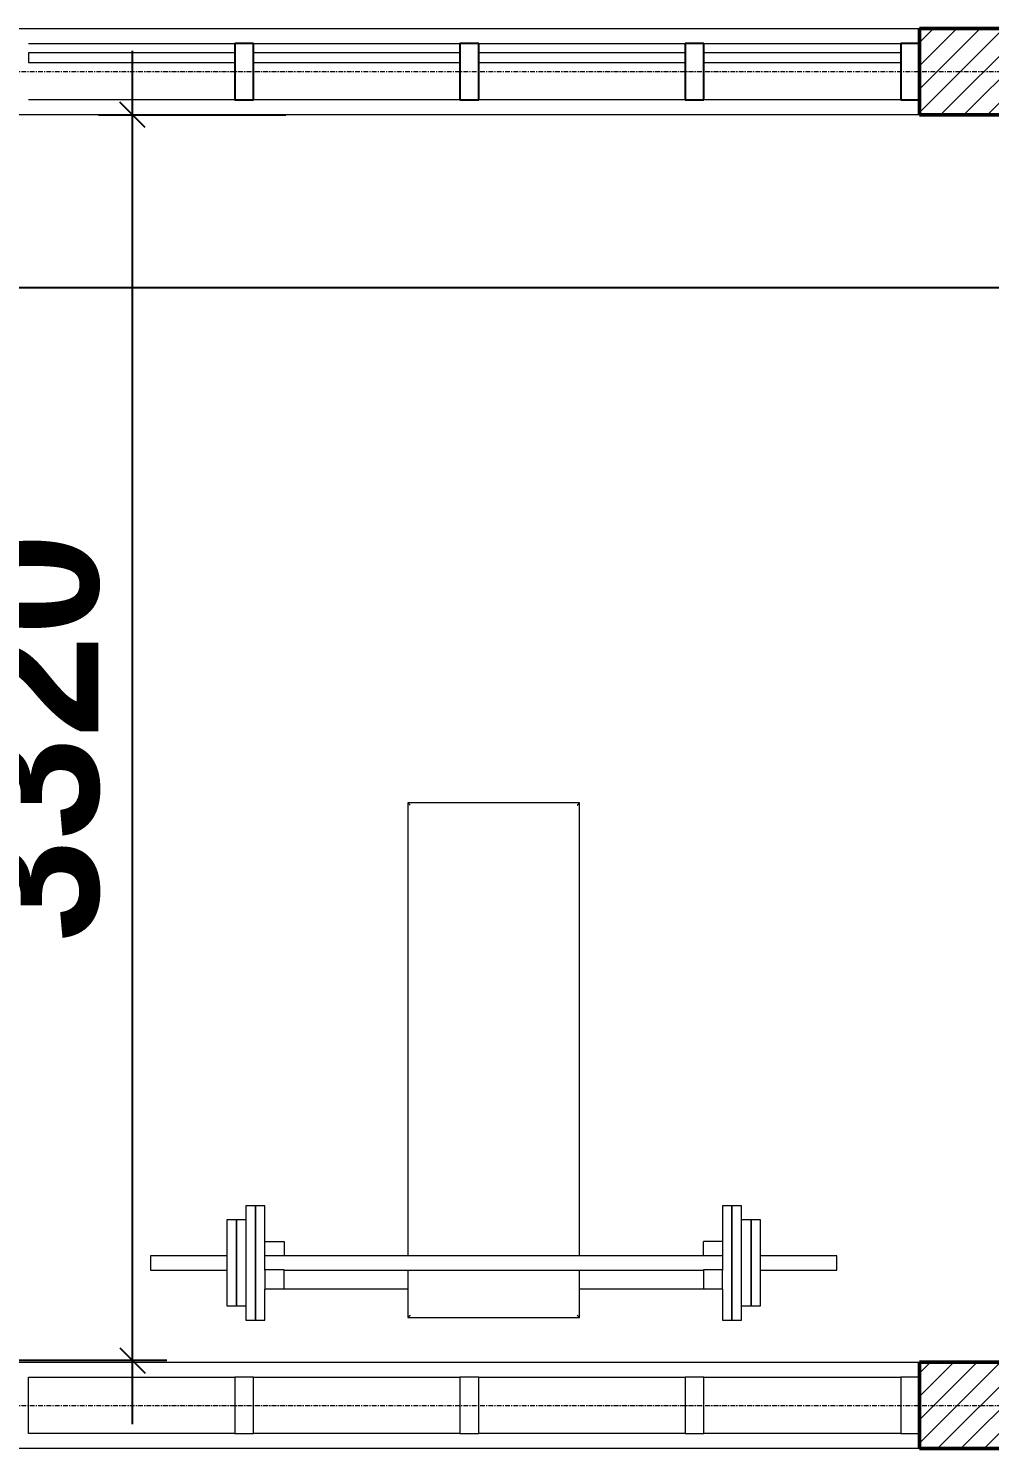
# Model space of a CAD drawing. Header units: inches. Extents: x 22 to 382261, y 22 to 371281.
# Drawn here: x 258010 to 260572, y 222907 to 226692 of the extents above; entities that cross this region are included whole.
import ezdxf

# ---------------------------------------------------------------- set-up
doc = ezdxf.new("R2010")
doc.units = ezdxf.units.IN
doc.header["$MEASUREMENT"] = 0
doc.linetypes.add('Grid Line 1_2_', pattern=[22.225, 12.7, -3.175, 3.175, -3.175])
for name, color, linetype, lineweight in [('A-ANNO-DIMS', 211, 'Continuous', 9), ('A-GLAZ-CURT', 52, 'Continuous', 9), ('A-GLAZ-CWMG', 51, 'Continuous', 9), ('A-WALL-PATT', 111, 'Continuous', 9), ('I-WALL', 2, 'Continuous', 9), ('Q-SPCQ', 91, 'Continuous', 9), ('S-GRID', 1, 'Continuous', 9)]:
    doc.layers.add(name, color=color, linetype=linetype, lineweight=lineweight)
doc.styles.add('Arial_B', font='arialbd.ttf', dxfattribs={"height": 350.793651})
doc.dimstyles.new('2', dxfattribs={"dimscale": 304.8, "dimtxt": 346.888196, "dimasz": 0.221354, "dimexe": 1.338583, "dimexo": 0.0625, "dimgap": 0.278871, "dimtad": 1, "dimdec": 0, "dimzin": 0, "dimdsep": 46, "dimtxsty": 'Arial_B', "dimblk1": 'OBLIQUE', "dimblk2": 'OBLIQUE', "dimsah": 1, "dimcen": 0.09, "dimdle": 0.557743, "dimazin": 0, "dimtfac": 1, "dimtdec": 4, "dimtix": 1, "dimtmove": 0, "dimatfit": 3, "dimfxl": 0.557743, "dimfxlon": 1, "dimtvp": 1, "dimtolj": 1, "dimtzin": 0, "dimarcsym": 2})
pattern_1 = [(45, (255029.064, 214453.94), (-31.1127, 31.1127), [])]

# ---------------------------------------------------------------- blocks, each defined once
blk = doc.blocks.new('System Panel - Glazed-443222-02-FIRST FLOOR DIM - PART B')
at = {"layer": 'A-GLAZ-CURT', "lineweight": 18}
for p, q in [((262.5, -24.5), (-262.5, -24.5)), ((-262.5, -24.5), (-262.5, -49.5)), ((262.5, -49.5), (262.5, -24.5)), ((-262.5, -49.5), (262.5, -49.5))]:
    blk.add_line(p, q, dxfattribs=at)
blk = doc.blocks.new('System Panel - Glazed-443223-02-FIRST FLOOR DIM - PART B')
at = {"layer": 'A-GLAZ-CURT', "lineweight": 18}
for p, q in [((275, -24.5), (-275, -24.5)), ((-275, -24.5), (-275, -49.5)), ((275, -49.5), (275, -24.5)), ((-275, -49.5), (275, -49.5))]:
    blk.add_line(p, q, dxfattribs=at)
blk = doc.blocks.new('Rectangular Mullion - 50 x 150mm-443214-02-FIRST FLOOR DIM - PART B')
at = {"layer": 'A-GLAZ-CWMG'}
for p, q in [((9881.2, 12198.2), (10406.2, 12198.2)), ((10406.2, 12048.2), (9881.2, 12048.2))]:
    blk.add_line(p, q, dxfattribs=at)
blk = doc.blocks.new('Rectangular Mullion - 50 x 150mm-443215-02-FIRST FLOOR DIM - PART B')
at = {"layer": 'A-GLAZ-CWMG'}
for p, q in [((9281.2, 12198.2), (9831.2, 12198.2)), ((9831.2, 12048.2), (9281.2, 12048.2))]:
    blk.add_line(p, q, dxfattribs=at)
blk = doc.blocks.new('Rectangular Mullion - 50 x 150mm-443218-02-FIRST FLOOR DIM - PART B')
at = {"layer": 'A-GLAZ-CWMG', "lineweight": 25}
for p, q in [((-25, 75), (25, 75)), ((-25, -75), (-25, 75)), ((25, 75), (25, -75)), ((25, -75), (-25, -75))]:
    blk.add_line(p, q, dxfattribs=at)
blk = doc.blocks.new('Rectangular Mullion - 50 x 150mm-443228-02-FIRST FLOOR DIM - PART B')
at = {"layer": 'A-GLAZ-CWMG', "lineweight": 25}
for p, q in [((0, 75), (-50, 75)), ((-50, 75), (-50, -75)), ((0, -75), (0, 75)), ((-50, -75), (0, -75))]:
    blk.add_line(p, q, dxfattribs=at)
blk = doc.blocks.new('Rectangular Mullion - 50 x 150mm-448107-02-FIRST FLOOR DIM - PART B')
at = {"layer": 'A-GLAZ-CWMG'}
for p, q in [((0, 75), (-50, 75)), ((-50, 75), (-50, -75)), ((0, -75), (0, 75)), ((-50, -75), (0, -75))]:
    blk.add_line(p, q, dxfattribs=at)
blk = doc.blocks.new('Rectangular Mullion - 50 x 150mm-448103-02-FIRST FLOOR DIM - PART B')
at = {"layer": 'A-GLAZ-CWMG'}
for p, q in [((-25, -75), (-25, 75)), ((-25, 75), (25, 75)), ((25, 75), (25, -75)), ((25, -75), (-25, -75))]:
    blk.add_line(p, q, dxfattribs=at)
blk = doc.blocks.new('Rectangular Mullion - 50 x 150mm-443211-02-FIRST FLOOR DIM - PART B')
at = {"layer": 'A-GLAZ-CWMG'}
for p, q in [((7506.2, 8493.2), (7506.2, 8643.2)), ((7506.2, 8643.2), (8031.2, 8643.2)), ((8031.2, 8643.2), (8031.2, 8493.2)), ((8031.2, 8493.2), (7506.2, 8493.2))]:
    blk.add_line(p, q, dxfattribs=at)
blk = doc.blocks.new('Rectangular Mullion - 50 x 150mm-443217-02-FIRST FLOOR DIM - PART B')
at = {"layer": 'A-GLAZ-CWMG'}
for p, q in [((9281.2, 8493.2), (9281.2, 8643.2)), ((9281.2, 8643.2), (9831.2, 8643.2)), ((9831.2, 8643.2), (9831.2, 8493.2)), ((9831.2, 8493.2), (9281.2, 8493.2))]:
    blk.add_line(p, q, dxfattribs=at)
blk = doc.blocks.new('Bench-Press_Excercise_Reed - Bench-Press_Excercise_Reed-715619-02-FIRST FLOOR DIM - PART B')
at = {"layer": 'Q-SPCQ'}
for p, q in [((-622.3, 692.4), (-647.7, 692.4)), ((-647.7, 692.4), (-647.7, 387.6)), ((-622.3, 387.6), (-622.3, 692.4)), ((-596.9, 692.4), (-622.3, 692.4)), ((-622.3, 692.4), (-622.3, 387.6)), ((-596.9, 609.9), (-596.9, 692.4)), ((241.3, 685.8), (-215.9, 685.8)), ((-215.9, 685.8), (-215.9, 558.7)), ((241.3, 559), (241.3, 685.8)), ((647.7, 692.4), (622.3, 692.4)), ((622.3, 692.4), (622.3, 609.9)), ((673.1, 692.4), (647.7, 692.4)), ((647.7, 692.4), (647.7, 387.6)), ((647.7, 387.6), (647.7, 692.4)), ((673.1, 387.6), (673.1, 692.4)), ((-673.1, 654.3), (-698.5, 654.3)), ((-698.5, 654.3), (-698.5, 425.7)), ((-647.7, 654.3), (-673.1, 654.3)), ((-673.1, 654.3), (-673.1, 425.7)), ((-673.1, 425.7), (-673.1, 654.3)), ((698.5, 654.3), (673.1, 654.3)), ((698.5, 425.7), (698.5, 654.3)), ((723.9, 654.3), (698.5, 654.3)), ((698.5, 654.3), (698.5, 425.7)), ((723.9, 425.7), (723.9, 654.3)), ((-546.1, 609.6), (-596.9, 609.6)), ((-596.9, 609.6), (-596.9, 558.8)), ((-546.1, 558.8), (-546.1, 609.6)), ((-215.9, 609.6), (-546.1, 609.6)), ((571.5, 609.6), (241.3, 609.6)), ((622.3, 609.6), (571.5, 609.6)), ((571.5, 609.6), (571.5, 558.8)), ((622.3, 558.8), (622.3, 609.6)), ((-698.5, 559), (-901.7, 559)), ((-901.7, 559), (-901.7, 520.9)), ((-596.9, 387.6), (-596.9, 559)), ((-596.9, 558.8), (-546.1, 558.8)), ((571.7, 559), (-546.3, 559)), ((571.5, 558.8), (622.3, 558.8)), ((622.3, 559), (622.3, 387.6)), ((927.1, 559), (723.9, 559)), ((927.1, 520.9), (927.1, 559)), ((-901.7, 520.9), (-698.5, 520.9)), ((-596.9, 520.9), (622.3, 520.9)), ((-546.1, 521), (-546.1, 482.6)), ((-215.9, 521.1), (-215.9, -685.8)), ((241.3, -685.8), (241.3, 520.9)), ((571.5, 482.6), (571.5, 520.9)), ((723.9, 520.9), (927.1, 520.9)), ((-596.9, 482.6), (-546.1, 482.6)), ((622.3, 482.6), (571.5, 482.6)), ((-698.5, 425.7), (-673.1, 425.7)), ((-673.1, 425.7), (-647.7, 425.7)), ((673.1, 425.7), (698.5, 425.7)), ((698.5, 425.7), (723.9, 425.7)), ((-647.7, 387.6), (-622.3, 387.6)), ((-622.3, 387.6), (-596.9, 387.6)), ((622.3, 387.6), (647.7, 387.6)), ((647.7, 387.6), (673.1, 387.6)), ((-215.9, -685.8), (241.3, -685.8))]:
    blk.add_line(p, q, dxfattribs=at)
for points, knots in [([(-215.9, 685.8), (-215.9, 685.8), (-215.8, 685.7), (-215.4, 685.3), (-215.1, 685), (-214.7, 684.6), (-214.3, 684.2), (-213.9, 683.8), (-213.4, 683.3), (-212.8, 682.7), (-212.4, 682.3), (-211.9, 681.8), (-210.9, 680.8), (-210.1, 680), (-209.5, 679.4)], [0, 0, 0, 0, 0.166667, 0.25, 0.333333, 0.416667, 0.458333, 0.5, 0.583333, 0.666667, 0.708333, 0.75, 0.833333, 1, 1, 1, 1]), ([(241.3, 685.8), (241.3, 685.8), (241.2, 685.7), (240.8, 685.3), (240.5, 685), (240.1, 684.6), (239.7, 684.2), (239.3, 683.8), (238.8, 683.3), (238.2, 682.7), (237.8, 682.3), (237.3, 681.8), (236.3, 680.8), (235.5, 680), (235, 679.4)], [0, 0, 0, 0, 0.166667, 0.25, 0.333333, 0.416667, 0.458333, 0.5, 0.583333, 0.666667, 0.708333, 0.75, 0.833333, 1, 1, 1, 1]), ([(-209.5, -679.5), (-210.1, -680), (-210.9, -680.8), (-212, -681.9), (-212.6, -682.5), (-213.1, -683), (-213.5, -683.4), (-213.9, -683.8), (-214.3, -684.2), (-214.7, -684.6), (-215.1, -685), (-215.4, -685.3), (-215.8, -685.7), (-215.9, -685.8), (-215.9, -685.8)], [-1, -1, -1, -1, -0.833333, -0.75, -0.666667, -0.625, -0.583333, -0.5, -0.458333, -0.416667, -0.333333, -0.25, -0.166667, 0, 0, 0, 0]), ([(241.3, -685.8), (241.3, -685.8), (241.2, -685.7), (240.8, -685.3), (240.5, -685), (240.1, -684.6), (239.7, -684.2), (239.3, -683.8), (238.8, -683.3), (238.2, -682.7), (237.8, -682.3), (237.3, -681.8), (236.3, -680.8), (235.5, -680), (235, -679.5)], [0, 0, 0, 0, 0.166667, 0.25, 0.333333, 0.416667, 0.458333, 0.5, 0.583333, 0.666667, 0.708333, 0.75, 0.833333, 1, 1, 1, 1])]:
    blk.add_open_spline(points, degree=3, knots=knots, dxfattribs=at)
blk = doc.blocks.new('_Oblique')
at = {"color": 0, "linetype": 'ByBlock', "lineweight": -2}
blk.add_line((-0.5, -0.5), (0.5, 0.5), dxfattribs=at)
blk = doc.blocks.new('*D4116')
at = {"layer": 'A-ANNO-DIMS', "color": 0, "lineweight": -2, "transparency": 16777216}
for p, q in [((258288, 222972.1), (258288, 226632.1)), ((258197, 226462.1), (258696, 226462.1)), ((258378.9, 223142.1), (257880, 223142.1))]:
    blk.add_line(p, q, dxfattribs=at)
at = {"layer": 'Defpoints', "color": 0, "transparency": 16777216}
for p in [(258178, 226462.1), (258288, 226462.1), (258398, 223142.1)]:
    blk.add_point(p, dxfattribs=at)
at = {"layer": 'A-ANNO-DIMS', "color": 0, "lineweight": -2, "transparency": 16777216, "xscale": 67.46874999999999, "yscale": 67.46874999999999, "zscale": 67.46874999999999}
for p, rotation in [((258288, 226462.1), 90), ((258288, 223142.1), 270)]:
    blk.add_blockref('_Oblique', p, dxfattribs=dict(at, rotation=rotation))
at = {"layer": 'A-ANNO-DIMS', "color": 0, "transparency": 16777216, "insert": (258023.9, 224802.1), "char_height": 350.79, "width": 820.872, "attachment_point": 5, "rotation": 90, "style": 'Arial_B'}
blk.add_mtext('\\A1;3320', dxfattribs=at)
blk = doc.blocks.new('*D4117')
at = {"layer": 'A-ANNO-DIMS', "color": 0, "lineweight": -2, "transparency": 16777216}
for p, q in [((256490.3, 226092.5), (256490.3, 225593.5)), ((266821.1, 226092.5), (266821.1, 225593.5)), ((256320.3, 226001.5), (266991.1, 226001.5))]:
    blk.add_line(p, q, dxfattribs=at)
at = {"layer": 'Defpoints', "color": 0, "transparency": 16777216}
for p in [(256490.3, 226111.5), (266821.1, 226111.5), (266821.1, 226001.5)]:
    blk.add_point(p, dxfattribs=at)
at = {"layer": 'A-ANNO-DIMS', "color": 0, "lineweight": -2, "transparency": 16777216, "xscale": 67.46874999999999, "yscale": 67.46874999999999, "zscale": 67.46874999999999, "rotation": 180}
blk.add_blockref('_Oblique', (256490.3, 226001.5), dxfattribs=at)
at = {"layer": 'A-ANNO-DIMS', "color": 0, "lineweight": -2, "transparency": 16777216, "xscale": 67.46874999999999, "yscale": 67.46874999999999, "zscale": 67.46874999999999}
blk.add_blockref('_Oblique', (266821.1, 226001.5), dxfattribs=at)
at = {"layer": 'A-ANNO-DIMS', "color": 0, "transparency": 16777216, "insert": (261655.7, 226265.6), "char_height": 350.79, "width": 1026.089, "attachment_point": 5, "style": 'Arial_B'}
blk.add_mtext('\\A1;10331', dxfattribs=at)

msp = doc.modelspace()

# ---------------------------------------------------------------- hatches: boundary and pattern name
at = {"layer": 'A-WALL-PATT'}
h = msp.add_hatch(dxfattribs=at)
h.set_pattern_fill('FP_1', color=256, style=0, pattern_type=2)
h.set_pattern_definition(pattern_1)
h.paths.add_polyline_path([(256490.3, 226462.1), (257385.3, 226462.1), (257385.3, 226692.1), (256490.3, 226692.1)])
h.paths.add_polyline_path([(266821.1, 226462.1), (266820.7, 226692.1), (265485.3, 226692.1), (265485.3, 226462.1)])
h.paths.add_polyline_path([(260385.3, 226462.1), (262485.3, 226462.1), (262485.3, 226692.1), (260385.3, 226692.1)])
h = msp.add_hatch(dxfattribs=at)
h.set_pattern_fill('FP_1', color=256, style=0, pattern_type=2)
h.set_pattern_definition(pattern_1)
h.paths.add_polyline_path([(277733.3, 222907.1), (277752.4, 222907.1), (277752.4, 223137.1), (277510.3, 223137.1), (277510.3, 222907.1), (277641, 222907.1)])
h.paths.add_polyline_path([(256485.3, 222907.1), (257385.3, 222907.1), (257385.3, 223137.1), (256480.3, 223137.1), (256480.3, 222907.1)])
h.paths.add_polyline_path([(275916.5, 222907.1), (276460.3, 222907.1), (276460.3, 223137.1), (268920.3, 223137.1), (268920.3, 222907.1), (274733.2, 222907.1)])
h.paths.add_polyline_path([(260385.3, 222907.1), (262485.3, 222907.1), (262485.3, 223137.1), (260385.3, 223137.1), (260385.3, 223026.5)])
h.paths.add_polyline_path([(265485.3, 222907.1), (267051.1, 222907.1), (267051.1, 223137.1), (265485.3, 223137.1)])

# ---------------------------------------------------------------- linework, layer by layer
at = {"layer": 'I-WALL'}
for p, q in [((257385.3, 226692.1), (260385.3, 226692.1)), ((260385.3, 226462.1), (257385.3, 226462.1)), ((257385.3, 223137.1), (260385.3, 223137.1)), ((260385.3, 222907.1), (257385.3, 222907.1))]:
    msp.add_line(p, q, dxfattribs=at)
at = {"layer": 'I-WALL', "lineweight": 50}
for p, q in [((262485.3, 226692.1), (260385.3, 226692.1)), ((260385.3, 226692.1), (260385.3, 226462.1)), ((260385.3, 226462.1), (262485.3, 226462.1)), ((262485.3, 223137.1), (260385.3, 223137.1)), ((260385.3, 223137.1), (260385.3, 222907.1)), ((262485.3, 222907.1), (260385.3, 222907.1))]:
    msp.add_line(p, q, dxfattribs=at)
at = {"layer": 'S-GRID', "linetype": 'Grid Line 1_2_'}
for p, q in [((241945.3, 226577.1), (280908.2, 226577.1)), ((241945.3, 223022.1), (280908.2, 223022.1))]:
    msp.add_line(p, q, dxfattribs=at)

# ---------------------------------------------------------------- block references
at = {"layer": 'A-GLAZ-CURT', "rotation": 180}
for name, p in [('System Panel - Glazed-443223-02-FIRST FLOOR DIM - PART B', (258285.3, 226577.1)), ('System Panel - Glazed-443223-02-FIRST FLOOR DIM - PART B', (258885.3, 226577.1)), ('System Panel - Glazed-443223-02-FIRST FLOOR DIM - PART B', (259485.3, 226577.1)), ('System Panel - Glazed-443222-02-FIRST FLOOR DIM - PART B', (260072.8, 226577.1))]:
    msp.add_blockref(name, p, dxfattribs=at)
at = {"layer": 'A-GLAZ-CWMG'}
for name, p in [('Rectangular Mullion - 50 x 150mm-443215-02-FIRST FLOOR DIM - PART B', (248729.1, 214453.9)), ('Rectangular Mullion - 50 x 150mm-443215-02-FIRST FLOOR DIM - PART B', (249329.1, 214453.9)), ('Rectangular Mullion - 50 x 150mm-443215-02-FIRST FLOOR DIM - PART B', (249929.1, 214453.9)), ('Rectangular Mullion - 50 x 150mm-443214-02-FIRST FLOOR DIM - PART B', (249929.1, 214453.9)), ('Rectangular Mullion - 50 x 150mm-443228-02-FIRST FLOOR DIM - PART B', (260385.3, 226577.1)), ('Rectangular Mullion - 50 x 150mm-443217-02-FIRST FLOOR DIM - PART B', (248729.1, 214453.9)), ('Rectangular Mullion - 50 x 150mm-443217-02-FIRST FLOOR DIM - PART B', (249329.1, 214453.9)), ('Rectangular Mullion - 50 x 150mm-443217-02-FIRST FLOOR DIM - PART B', (249929.1, 214453.9)), ('Rectangular Mullion - 50 x 150mm-443211-02-FIRST FLOOR DIM - PART B', (252304.1, 214453.9)), ('Rectangular Mullion - 50 x 150mm-448107-02-FIRST FLOOR DIM - PART B', (260385.3, 223022.1))]:
    msp.add_blockref(name, p, dxfattribs=at)
at = {"layer": 'A-GLAZ-CWMG', "extrusion": (0, 0, -1)}
for name, p in [('Rectangular Mullion - 50 x 150mm-443218-02-FIRST FLOOR DIM - PART B', (-258585.3, 226577.1)), ('Rectangular Mullion - 50 x 150mm-443218-02-FIRST FLOOR DIM - PART B', (-259185.3, 226577.1)), ('Rectangular Mullion - 50 x 150mm-443218-02-FIRST FLOOR DIM - PART B', (-259785.3, 226577.1)), ('Rectangular Mullion - 50 x 150mm-448103-02-FIRST FLOOR DIM - PART B', (-258585.3, 223022.1)), ('Rectangular Mullion - 50 x 150mm-448103-02-FIRST FLOOR DIM - PART B', (-259185.3, 223022.1)), ('Rectangular Mullion - 50 x 150mm-448103-02-FIRST FLOOR DIM - PART B', (-259785.3, 223022.1))]:
    msp.add_blockref(name, p, dxfattribs=at)
at = {"layer": 'Q-SPCQ', "rotation": 180}
msp.add_blockref('Bench-Press_Excercise_Reed - Bench-Press_Excercise_Reed-715619-02-FIRST FLOOR DIM - PART B', (259263, 223942.1), dxfattribs=at)

# ---------------------------------------------------------------- dimensions: what is measured, and where the dimension line sits
at = {"layer": 'A-ANNO-DIMS'}
dim = msp.add_linear_dim(base=(258288, 226462.1), p1=(258398, 223142.1), p2=(258178, 226462.1), angle=90, dimstyle='2', override={"dimpost": '<>', "dimfxl": 3327.281172}, dxfattribs=at)
dim.commit()
dim.dimension.update_dxf_attribs({"geometry": '*D4116', "text_midpoint": (258023.9, 224802.1)})
dim = msp.add_linear_dim(base=(266821.1, 226001.5), p1=(256490.3, 226111.5), p2=(266821.1, 226111.5), dimstyle='2', override={"dimpost": '<>', "dimfxl": 10330.8}, dxfattribs=at)
dim.commit()
dim.dimension.update_dxf_attribs({"geometry": '*D4117', "text_midpoint": (261655.7, 226265.6)})

doc.saveas('drawing.dxf')
